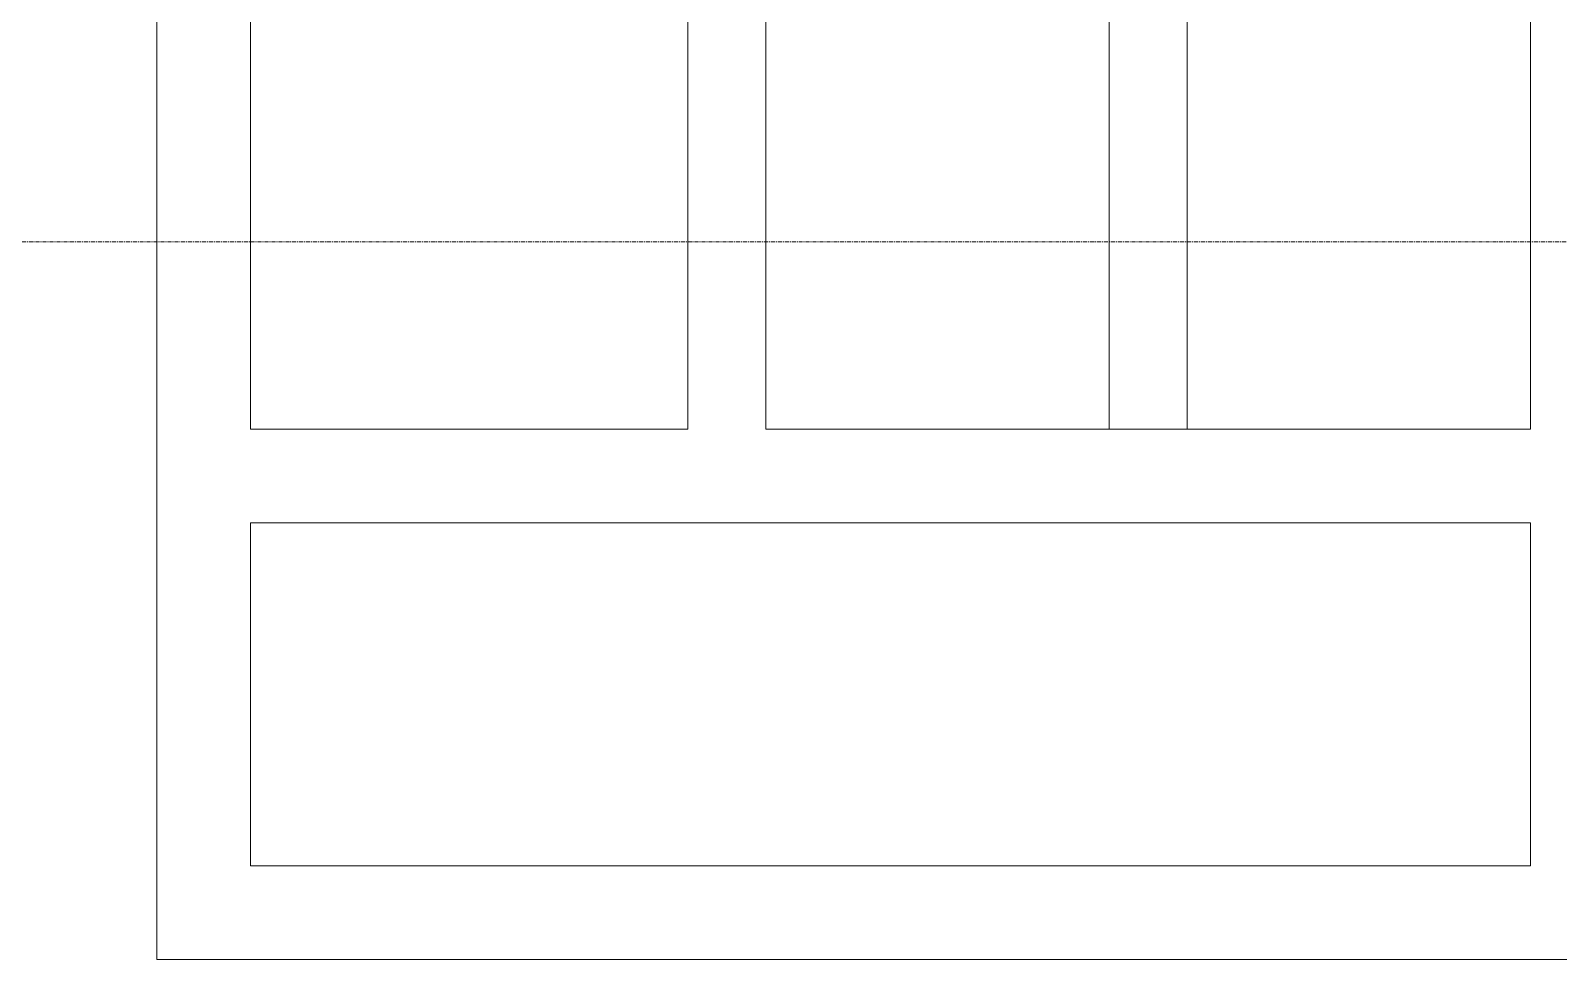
# Model space of a CAD drawing. Header units: millimetres. Extents: x 962 to 241049, y -15958 to 84407.
# Drawn here: x 148957 to 153852, y 14937 to 17914 of the extents above; entities that cross this region are included whole.
import ezdxf

# ---------------------------------------------------------------- set-up
doc = ezdxf.new("R2010")
doc.units = ezdxf.units.MM
doc.linetypes.add('Grid Line', pattern=[22.225, 12.7, -3.175, 3.175, -3.175])
for name, color, linetype, lineweight in [('G-IMPT', 8, 'Continuous', 9), ('M-EQPM', 50, 'Continuous', 9), ('S-GRID-1', 1, 'Grid Line', 9)]:
    doc.layers.add(name, color=color, linetype=linetype, lineweight=lineweight)

# ---------------------------------------------------------------- blocks, each defined once
blk = doc.blocks.new('TKTC_NAP THAM BE XLNT_260130 - TKTC_XREF_260130_NAP THAM BE XLNT_dwg-3399784-TKCS_MB TẦNG 1')
at = {"layer": 'G-IMPT', "flags": 128}
for points in [[(83427.6, 20238.2), (98577.4, 20238.2), (98577.4, 14087.9), (83427.6, 14087.9)], [(83727.6, 19938.2), (85128.1, 19938.2), (85128.1, 15787.6), (83727.6, 15787.6)], [(85378.1, 19938.2), (87828.5, 19938.2), (87828.5, 15787.6), (85378.1, 15787.6)], [(86478.5, 18188.2), (85378.1, 18188.2), (85378.1, 15787.6), (86478.5, 15787.6)], [(87828.5, 18188.2), (86728.5, 18188.2), (86728.5, 15787.6), (87828.5, 15787.6)], [(87828.5, 15487.6), (83727.6, 15487.6), (83727.6, 14387.9), (87828.5, 14387.9)]]:
    blk.add_lwpolyline(points, close=True, dxfattribs=at)
blk = doc.blocks.new('TKTC_NAP THAM BE XLNT_260130 - NẮP THĂM BỂ XLNT-2335565-TKCS_MB TẦNG 1')
blk.add_blockref('TKTC_NAP THAM BE XLNT_260130 - TKTC_XREF_260130_NAP THAM BE XLNT_dwg-3399784-TKCS_MB TẦNG 1', (-83427.6, -14087.9))

msp = doc.modelspace()

# ---------------------------------------------------------------- linework, layer by layer
at = {"layer": 'S-GRID-1'}
msp.add_line((192368.8, 17236.9), (96265.8, 17236.9), dxfattribs=at)

# ---------------------------------------------------------------- block references
at = {"layer": 'M-EQPM'}
msp.add_blockref('TKTC_NAP THAM BE XLNT_260130 - NẮP THĂM BỂ XLNT-2335565-TKCS_MB TẦNG 1', (149361.6, 14936.6), dxfattribs=at)

doc.saveas('drawing.dxf')
